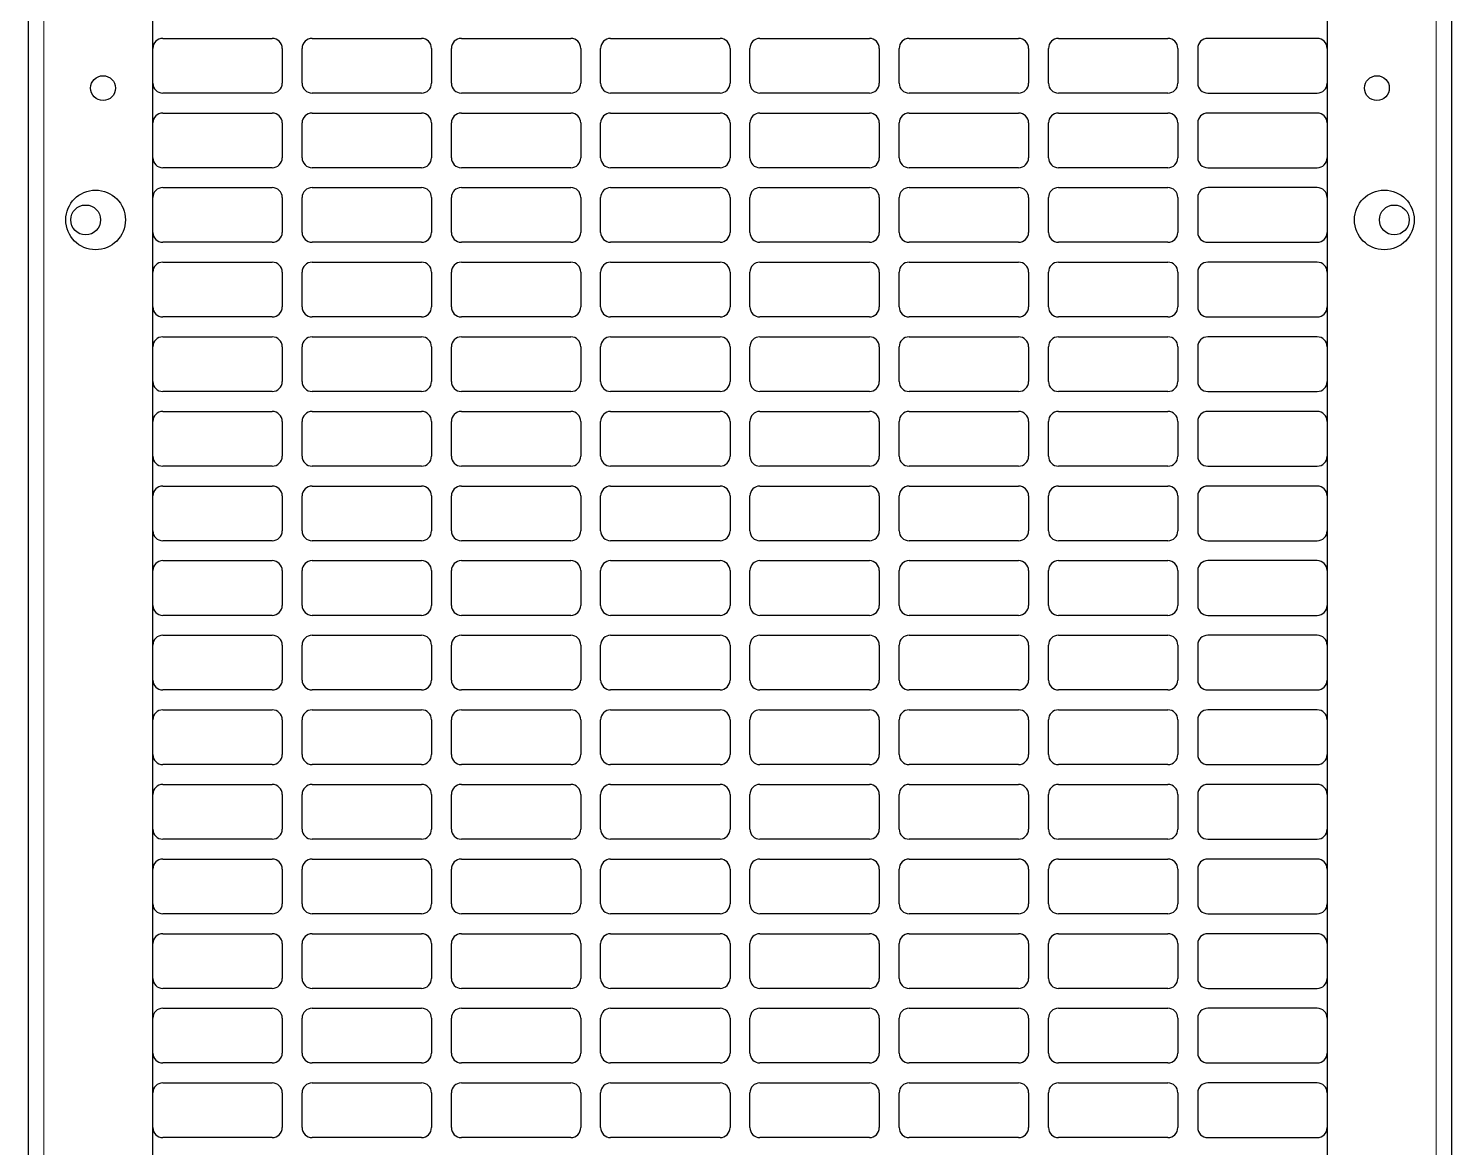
# Model space of a CAD drawing. Header units: millimetres. Extents: x -431 to 638, y -14 to 1990.
# Drawn here: x 287.8 to 573.8, y 1014.2 to 1239.2 of the extents above; entities that cross this region are included whole.
import ezdxf

# ---------------------------------------------------------------- set-up
doc = ezdxf.new("R2010")
doc.units = ezdxf.units.MM

msp = doc.modelspace()

# ---------------------------------------------------------------- linework, layer by layer
at = {"color": 7, "linetype": 'Continuous', "lineweight": 25}
for p, q in [((287.77, 159.16), (287.77, 1842.16)), ((573.77, 1842.16), (573.77, 159.16)), ((312.77, 159.16), (312.77, 1812.96)), ((548.77, 1812.96), (548.77, 159.16)), ((314.77, 1237.16), (336.77, 1237.16)), ((344.77, 1237.16), (366.77, 1237.16)), ((374.77, 1237.16), (396.77, 1237.16)), ((404.77, 1237.16), (426.77, 1237.16)), ((434.77, 1237.16), (456.77, 1237.16)), ((464.77, 1237.16), (486.77, 1237.16)), ((494.77, 1237.16), (516.77, 1237.16)), ((546.77, 1237.16), (524.77, 1237.16)), ((338.77, 1235.16), (338.77, 1228.16)), ((342.77, 1228.16), (342.77, 1235.16)), ((368.77, 1235.16), (368.77, 1228.16)), ((372.77, 1228.16), (372.77, 1235.16)), ((398.77, 1235.16), (398.77, 1228.16)), ((402.77, 1228.16), (402.77, 1235.16)), ((428.77, 1235.16), (428.77, 1228.16)), ((432.77, 1228.16), (432.77, 1235.16)), ((458.77, 1235.16), (458.77, 1228.16)), ((462.77, 1228.16), (462.77, 1235.16)), ((488.77, 1235.16), (488.77, 1228.16)), ((492.77, 1228.16), (492.77, 1235.16)), ((518.77, 1235.16), (518.77, 1228.16)), ((522.77, 1235.16), (522.77, 1228.16)), ((336.77, 1226.16), (314.77, 1226.16)), ((366.77, 1226.16), (344.77, 1226.16)), ((396.77, 1226.16), (374.77, 1226.16)), ((426.77, 1226.16), (404.77, 1226.16)), ((456.77, 1226.16), (434.77, 1226.16)), ((486.77, 1226.16), (464.77, 1226.16)), ((516.77, 1226.16), (494.77, 1226.16)), ((524.77, 1226.16), (546.77, 1226.16)), ((314.77, 1222.16), (336.77, 1222.16)), ((344.77, 1222.16), (366.77, 1222.16)), ((374.77, 1222.16), (396.77, 1222.16)), ((404.77, 1222.16), (426.77, 1222.16)), ((434.77, 1222.16), (456.77, 1222.16)), ((464.77, 1222.16), (486.77, 1222.16)), ((494.77, 1222.16), (516.77, 1222.16)), ((546.77, 1222.16), (524.77, 1222.16)), ((338.77, 1220.16), (338.77, 1213.16)), ((342.77, 1213.16), (342.77, 1220.16)), ((368.77, 1220.16), (368.77, 1213.16)), ((372.77, 1213.16), (372.77, 1220.16)), ((398.77, 1220.16), (398.77, 1213.16)), ((402.77, 1213.16), (402.77, 1220.16)), ((428.77, 1220.16), (428.77, 1213.16)), ((432.77, 1213.16), (432.77, 1220.16)), ((458.77, 1220.16), (458.77, 1213.16)), ((462.77, 1213.16), (462.77, 1220.16)), ((488.77, 1220.16), (488.77, 1213.16)), ((492.77, 1213.16), (492.77, 1220.16)), ((518.77, 1220.16), (518.77, 1213.16)), ((522.77, 1220.16), (522.77, 1213.16)), ((336.77, 1211.16), (314.77, 1211.16)), ((366.77, 1211.16), (344.77, 1211.16)), ((396.77, 1211.16), (374.77, 1211.16)), ((426.77, 1211.16), (404.77, 1211.16)), ((456.77, 1211.16), (434.77, 1211.16)), ((486.77, 1211.16), (464.77, 1211.16)), ((516.77, 1211.16), (494.77, 1211.16)), ((524.77, 1211.16), (546.77, 1211.16)), ((314.77, 1207.16), (336.77, 1207.16)), ((344.77, 1207.16), (366.77, 1207.16)), ((374.77, 1207.16), (396.77, 1207.16)), ((404.77, 1207.16), (426.77, 1207.16)), ((434.77, 1207.16), (456.77, 1207.16)), ((464.77, 1207.16), (486.77, 1207.16)), ((494.77, 1207.16), (516.77, 1207.16)), ((546.77, 1207.16), (524.77, 1207.16)), ((338.77, 1205.16), (338.77, 1198.16)), ((342.77, 1198.16), (342.77, 1205.16)), ((368.77, 1205.16), (368.77, 1198.16)), ((372.77, 1198.16), (372.77, 1205.16)), ((398.77, 1205.16), (398.77, 1198.16)), ((402.77, 1198.16), (402.77, 1205.16)), ((428.77, 1205.16), (428.77, 1198.16)), ((432.77, 1198.16), (432.77, 1205.16)), ((458.77, 1205.16), (458.77, 1198.16)), ((462.77, 1198.16), (462.77, 1205.16)), ((488.77, 1205.16), (488.77, 1198.16)), ((492.77, 1198.16), (492.77, 1205.16)), ((518.77, 1205.16), (518.77, 1198.16)), ((522.77, 1205.16), (522.77, 1198.16)), ((336.77, 1196.16), (314.77, 1196.16)), ((366.77, 1196.16), (344.77, 1196.16)), ((396.77, 1196.16), (374.77, 1196.16)), ((426.77, 1196.16), (404.77, 1196.16)), ((456.77, 1196.16), (434.77, 1196.16)), ((486.77, 1196.16), (464.77, 1196.16)), ((516.77, 1196.16), (494.77, 1196.16)), ((524.77, 1196.16), (546.77, 1196.16)), ((314.77, 1192.16), (336.77, 1192.16)), ((338.77, 1190.16), (338.77, 1183.16)), ((342.77, 1183.16), (342.77, 1190.16)), ((344.77, 1192.16), (366.77, 1192.16)), ((368.77, 1190.16), (368.77, 1183.16)), ((372.77, 1183.16), (372.77, 1190.16)), ((374.77, 1192.16), (396.77, 1192.16)), ((398.77, 1190.16), (398.77, 1183.16)), ((402.77, 1183.16), (402.77, 1190.16)), ((404.77, 1192.16), (426.77, 1192.16)), ((428.77, 1190.16), (428.77, 1183.16)), ((432.77, 1183.16), (432.77, 1190.16)), ((434.77, 1192.16), (456.77, 1192.16)), ((458.77, 1190.16), (458.77, 1183.16)), ((462.77, 1183.16), (462.77, 1190.16)), ((464.77, 1192.16), (486.77, 1192.16)), ((488.77, 1190.16), (488.77, 1183.16)), ((492.77, 1183.16), (492.77, 1190.16)), ((494.77, 1192.16), (516.77, 1192.16)), ((518.77, 1190.16), (518.77, 1183.16)), ((522.77, 1190.16), (522.77, 1183.16)), ((546.77, 1192.16), (524.77, 1192.16)), ((336.77, 1181.16), (314.77, 1181.16)), ((366.77, 1181.16), (344.77, 1181.16)), ((396.77, 1181.16), (374.77, 1181.16)), ((426.77, 1181.16), (404.77, 1181.16)), ((456.77, 1181.16), (434.77, 1181.16)), ((486.77, 1181.16), (464.77, 1181.16)), ((516.77, 1181.16), (494.77, 1181.16)), ((524.77, 1181.16), (546.77, 1181.16)), ((314.77, 1177.16), (336.77, 1177.16)), ((344.77, 1177.16), (366.77, 1177.16)), ((374.77, 1177.16), (396.77, 1177.16)), ((404.77, 1177.16), (426.77, 1177.16)), ((434.77, 1177.16), (456.77, 1177.16)), ((464.77, 1177.16), (486.77, 1177.16)), ((494.77, 1177.16), (516.77, 1177.16)), ((546.77, 1177.16), (524.77, 1177.16)), ((338.77, 1175.16), (338.77, 1168.16)), ((342.77, 1168.16), (342.77, 1175.16)), ((368.77, 1175.16), (368.77, 1168.16)), ((372.77, 1168.16), (372.77, 1175.16)), ((398.77, 1175.16), (398.77, 1168.16)), ((402.77, 1168.16), (402.77, 1175.16)), ((428.77, 1175.16), (428.77, 1168.16)), ((432.77, 1168.16), (432.77, 1175.16)), ((458.77, 1175.16), (458.77, 1168.16)), ((462.77, 1168.16), (462.77, 1175.16)), ((488.77, 1175.16), (488.77, 1168.16)), ((492.77, 1168.16), (492.77, 1175.16)), ((518.77, 1175.16), (518.77, 1168.16)), ((522.77, 1175.16), (522.77, 1168.16)), ((336.77, 1166.16), (314.77, 1166.16)), ((366.77, 1166.16), (344.77, 1166.16)), ((396.77, 1166.16), (374.77, 1166.16)), ((426.77, 1166.16), (404.77, 1166.16)), ((456.77, 1166.16), (434.77, 1166.16)), ((486.77, 1166.16), (464.77, 1166.16)), ((516.77, 1166.16), (494.77, 1166.16)), ((524.77, 1166.16), (546.77, 1166.16)), ((314.77, 1162.16), (336.77, 1162.16)), ((344.77, 1162.16), (366.77, 1162.16)), ((374.77, 1162.16), (396.77, 1162.16)), ((404.77, 1162.16), (426.77, 1162.16)), ((434.77, 1162.16), (456.77, 1162.16)), ((464.77, 1162.16), (486.77, 1162.16)), ((494.77, 1162.16), (516.77, 1162.16)), ((546.77, 1162.16), (524.77, 1162.16)), ((338.77, 1160.16), (338.77, 1153.16)), ((342.77, 1153.16), (342.77, 1160.16)), ((368.77, 1160.16), (368.77, 1153.16)), ((372.77, 1153.16), (372.77, 1160.16)), ((398.77, 1160.16), (398.77, 1153.16)), ((402.77, 1153.16), (402.77, 1160.16)), ((428.77, 1160.16), (428.77, 1153.16)), ((432.77, 1153.16), (432.77, 1160.16)), ((458.77, 1160.16), (458.77, 1153.16)), ((462.77, 1153.16), (462.77, 1160.16)), ((488.77, 1160.16), (488.77, 1153.16)), ((492.77, 1153.16), (492.77, 1160.16)), ((518.77, 1160.16), (518.77, 1153.16)), ((522.77, 1160.16), (522.77, 1153.16)), ((336.77, 1151.16), (314.77, 1151.16)), ((366.77, 1151.16), (344.77, 1151.16)), ((396.77, 1151.16), (374.77, 1151.16)), ((426.77, 1151.16), (404.77, 1151.16)), ((456.77, 1151.16), (434.77, 1151.16)), ((486.77, 1151.16), (464.77, 1151.16)), ((516.77, 1151.16), (494.77, 1151.16)), ((524.77, 1151.16), (546.77, 1151.16)), ((314.77, 1147.16), (336.77, 1147.16)), ((344.77, 1147.16), (366.77, 1147.16)), ((374.77, 1147.16), (396.77, 1147.16)), ((404.77, 1147.16), (426.77, 1147.16)), ((434.77, 1147.16), (456.77, 1147.16)), ((464.77, 1147.16), (486.77, 1147.16)), ((494.77, 1147.16), (516.77, 1147.16)), ((546.77, 1147.16), (524.77, 1147.16)), ((338.77, 1145.16), (338.77, 1138.16)), ((342.77, 1138.16), (342.77, 1145.16)), ((368.77, 1145.16), (368.77, 1138.16)), ((372.77, 1138.16), (372.77, 1145.16)), ((398.77, 1145.16), (398.77, 1138.16)), ((402.77, 1138.16), (402.77, 1145.16)), ((428.77, 1145.16), (428.77, 1138.16)), ((432.77, 1138.16), (432.77, 1145.16)), ((458.77, 1145.16), (458.77, 1138.16)), ((462.77, 1138.16), (462.77, 1145.16)), ((488.77, 1145.16), (488.77, 1138.16)), ((492.77, 1138.16), (492.77, 1145.16)), ((518.77, 1145.16), (518.77, 1138.16)), ((522.77, 1145.16), (522.77, 1138.16)), ((336.77, 1136.16), (314.77, 1136.16)), ((366.77, 1136.16), (344.77, 1136.16)), ((396.77, 1136.16), (374.77, 1136.16)), ((426.77, 1136.16), (404.77, 1136.16)), ((456.77, 1136.16), (434.77, 1136.16)), ((486.77, 1136.16), (464.77, 1136.16)), ((516.77, 1136.16), (494.77, 1136.16)), ((524.77, 1136.16), (546.77, 1136.16)), ((314.77, 1132.16), (336.77, 1132.16)), ((338.77, 1130.16), (338.77, 1123.16)), ((342.77, 1123.16), (342.77, 1130.16)), ((344.77, 1132.16), (366.77, 1132.16)), ((368.77, 1130.16), (368.77, 1123.16)), ((372.77, 1123.16), (372.77, 1130.16)), ((374.77, 1132.16), (396.77, 1132.16)), ((398.77, 1130.16), (398.77, 1123.16)), ((402.77, 1123.16), (402.77, 1130.16)), ((404.77, 1132.16), (426.77, 1132.16)), ((428.77, 1130.16), (428.77, 1123.16)), ((432.77, 1123.16), (432.77, 1130.16)), ((434.77, 1132.16), (456.77, 1132.16)), ((458.77, 1130.16), (458.77, 1123.16)), ((462.77, 1123.16), (462.77, 1130.16)), ((464.77, 1132.16), (486.77, 1132.16)), ((488.77, 1130.16), (488.77, 1123.16)), ((492.77, 1123.16), (492.77, 1130.16)), ((494.77, 1132.16), (516.77, 1132.16)), ((518.77, 1130.16), (518.77, 1123.16)), ((522.77, 1130.16), (522.77, 1123.16)), ((546.77, 1132.16), (524.77, 1132.16)), ((336.77, 1121.16), (314.77, 1121.16)), ((366.77, 1121.16), (344.77, 1121.16)), ((396.77, 1121.16), (374.77, 1121.16)), ((426.77, 1121.16), (404.77, 1121.16)), ((456.77, 1121.16), (434.77, 1121.16)), ((486.77, 1121.16), (464.77, 1121.16)), ((516.77, 1121.16), (494.77, 1121.16)), ((524.77, 1121.16), (546.77, 1121.16)), ((314.77, 1117.16), (336.77, 1117.16)), ((344.77, 1117.16), (366.77, 1117.16)), ((374.77, 1117.16), (396.77, 1117.16)), ((404.77, 1117.16), (426.77, 1117.16)), ((434.77, 1117.16), (456.77, 1117.16)), ((464.77, 1117.16), (486.77, 1117.16)), ((494.77, 1117.16), (516.77, 1117.16)), ((546.77, 1117.16), (524.77, 1117.16)), ((338.77, 1115.16), (338.77, 1108.16)), ((342.77, 1108.16), (342.77, 1115.16)), ((368.77, 1115.16), (368.77, 1108.16)), ((372.77, 1108.16), (372.77, 1115.16)), ((398.77, 1115.16), (398.77, 1108.16)), ((402.77, 1108.16), (402.77, 1115.16)), ((428.77, 1115.16), (428.77, 1108.16)), ((432.77, 1108.16), (432.77, 1115.16)), ((458.77, 1115.16), (458.77, 1108.16)), ((462.77, 1108.16), (462.77, 1115.16)), ((488.77, 1115.16), (488.77, 1108.16)), ((492.77, 1108.16), (492.77, 1115.16)), ((518.77, 1115.16), (518.77, 1108.16)), ((522.77, 1115.16), (522.77, 1108.16)), ((336.77, 1106.16), (314.77, 1106.16)), ((366.77, 1106.16), (344.77, 1106.16)), ((396.77, 1106.16), (374.77, 1106.16)), ((426.77, 1106.16), (404.77, 1106.16)), ((456.77, 1106.16), (434.77, 1106.16)), ((486.77, 1106.16), (464.77, 1106.16)), ((516.77, 1106.16), (494.77, 1106.16)), ((524.77, 1106.16), (546.77, 1106.16)), ((314.77, 1102.16), (336.77, 1102.16)), ((344.77, 1102.16), (366.77, 1102.16)), ((374.77, 1102.16), (396.77, 1102.16)), ((404.77, 1102.16), (426.77, 1102.16)), ((434.77, 1102.16), (456.77, 1102.16)), ((464.77, 1102.16), (486.77, 1102.16)), ((494.77, 1102.16), (516.77, 1102.16)), ((546.77, 1102.16), (524.77, 1102.16)), ((338.77, 1100.16), (338.77, 1093.16)), ((342.77, 1093.16), (342.77, 1100.16)), ((368.77, 1100.16), (368.77, 1093.16)), ((372.77, 1093.16), (372.77, 1100.16)), ((398.77, 1100.16), (398.77, 1093.16)), ((402.77, 1093.16), (402.77, 1100.16)), ((428.77, 1100.16), (428.77, 1093.16)), ((432.77, 1093.16), (432.77, 1100.16)), ((458.77, 1100.16), (458.77, 1093.16)), ((462.77, 1093.16), (462.77, 1100.16)), ((488.77, 1100.16), (488.77, 1093.16)), ((492.77, 1093.16), (492.77, 1100.16)), ((518.77, 1100.16), (518.77, 1093.16)), ((522.77, 1100.16), (522.77, 1093.16)), ((336.77, 1091.16), (314.77, 1091.16)), ((366.77, 1091.16), (344.77, 1091.16)), ((396.77, 1091.16), (374.77, 1091.16)), ((426.77, 1091.16), (404.77, 1091.16)), ((456.77, 1091.16), (434.77, 1091.16)), ((486.77, 1091.16), (464.77, 1091.16)), ((516.77, 1091.16), (494.77, 1091.16)), ((524.77, 1091.16), (546.77, 1091.16)), ((314.77, 1087.16), (336.77, 1087.16)), ((344.77, 1087.16), (366.77, 1087.16)), ((374.77, 1087.16), (396.77, 1087.16)), ((404.77, 1087.16), (426.77, 1087.16)), ((434.77, 1087.16), (456.77, 1087.16)), ((464.77, 1087.16), (486.77, 1087.16)), ((494.77, 1087.16), (516.77, 1087.16)), ((546.77, 1087.16), (524.77, 1087.16)), ((338.77, 1085.16), (338.77, 1078.16)), ((342.77, 1078.16), (342.77, 1085.16)), ((368.77, 1085.16), (368.77, 1078.16)), ((372.77, 1078.16), (372.77, 1085.16)), ((398.77, 1085.16), (398.77, 1078.16)), ((402.77, 1078.16), (402.77, 1085.16)), ((428.77, 1085.16), (428.77, 1078.16)), ((432.77, 1078.16), (432.77, 1085.16)), ((458.77, 1085.16), (458.77, 1078.16)), ((462.77, 1078.16), (462.77, 1085.16)), ((488.77, 1085.16), (488.77, 1078.16)), ((492.77, 1078.16), (492.77, 1085.16)), ((518.77, 1085.16), (518.77, 1078.16)), ((522.77, 1085.16), (522.77, 1078.16)), ((336.77, 1076.16), (314.77, 1076.16)), ((366.77, 1076.16), (344.77, 1076.16)), ((396.77, 1076.16), (374.77, 1076.16)), ((426.77, 1076.16), (404.77, 1076.16)), ((456.77, 1076.16), (434.77, 1076.16)), ((486.77, 1076.16), (464.77, 1076.16)), ((516.77, 1076.16), (494.77, 1076.16)), ((524.77, 1076.16), (546.77, 1076.16)), ((314.77, 1072.16), (336.77, 1072.16)), ((338.77, 1070.16), (338.77, 1063.16)), ((342.77, 1063.16), (342.77, 1070.16)), ((344.77, 1072.16), (366.77, 1072.16)), ((368.77, 1070.16), (368.77, 1063.16)), ((372.77, 1063.16), (372.77, 1070.16)), ((374.77, 1072.16), (396.77, 1072.16)), ((398.77, 1070.16), (398.77, 1063.16)), ((402.77, 1063.16), (402.77, 1070.16)), ((404.77, 1072.16), (426.77, 1072.16)), ((428.77, 1070.16), (428.77, 1063.16)), ((432.77, 1063.16), (432.77, 1070.16)), ((434.77, 1072.16), (456.77, 1072.16)), ((458.77, 1070.16), (458.77, 1063.16)), ((462.77, 1063.16), (462.77, 1070.16)), ((464.77, 1072.16), (486.77, 1072.16)), ((488.77, 1070.16), (488.77, 1063.16)), ((492.77, 1063.16), (492.77, 1070.16)), ((494.77, 1072.16), (516.77, 1072.16)), ((518.77, 1070.16), (518.77, 1063.16)), ((522.77, 1070.16), (522.77, 1063.16)), ((546.77, 1072.16), (524.77, 1072.16)), ((336.77, 1061.16), (314.77, 1061.16)), ((366.77, 1061.16), (344.77, 1061.16)), ((396.77, 1061.16), (374.77, 1061.16)), ((426.77, 1061.16), (404.77, 1061.16)), ((456.77, 1061.16), (434.77, 1061.16)), ((486.77, 1061.16), (464.77, 1061.16)), ((516.77, 1061.16), (494.77, 1061.16)), ((524.77, 1061.16), (546.77, 1061.16)), ((314.77, 1057.16), (336.77, 1057.16)), ((344.77, 1057.16), (366.77, 1057.16)), ((374.77, 1057.16), (396.77, 1057.16)), ((404.77, 1057.16), (426.77, 1057.16)), ((434.77, 1057.16), (456.77, 1057.16)), ((464.77, 1057.16), (486.77, 1057.16)), ((494.77, 1057.16), (516.77, 1057.16)), ((546.77, 1057.16), (524.77, 1057.16)), ((338.77, 1055.16), (338.77, 1048.16)), ((342.77, 1048.16), (342.77, 1055.16)), ((368.77, 1055.16), (368.77, 1048.16)), ((372.77, 1048.16), (372.77, 1055.16)), ((398.77, 1055.16), (398.77, 1048.16)), ((402.77, 1048.16), (402.77, 1055.16)), ((428.77, 1055.16), (428.77, 1048.16)), ((432.77, 1048.16), (432.77, 1055.16)), ((458.77, 1055.16), (458.77, 1048.16)), ((462.77, 1048.16), (462.77, 1055.16)), ((488.77, 1055.16), (488.77, 1048.16)), ((492.77, 1048.16), (492.77, 1055.16)), ((518.77, 1055.16), (518.77, 1048.16)), ((522.77, 1055.16), (522.77, 1048.16)), ((336.77, 1046.16), (314.77, 1046.16)), ((366.77, 1046.16), (344.77, 1046.16)), ((396.77, 1046.16), (374.77, 1046.16)), ((426.77, 1046.16), (404.77, 1046.16)), ((456.77, 1046.16), (434.77, 1046.16)), ((486.77, 1046.16), (464.77, 1046.16)), ((516.77, 1046.16), (494.77, 1046.16)), ((524.77, 1046.16), (546.77, 1046.16)), ((314.77, 1042.16), (336.77, 1042.16)), ((344.77, 1042.16), (366.77, 1042.16)), ((374.77, 1042.16), (396.77, 1042.16)), ((404.77, 1042.16), (426.77, 1042.16)), ((434.77, 1042.16), (456.77, 1042.16)), ((464.77, 1042.16), (486.77, 1042.16)), ((494.77, 1042.16), (516.77, 1042.16)), ((546.77, 1042.16), (524.77, 1042.16)), ((338.77, 1040.16), (338.77, 1033.16)), ((342.77, 1033.16), (342.77, 1040.16)), ((368.77, 1040.16), (368.77, 1033.16)), ((372.77, 1033.16), (372.77, 1040.16)), ((398.77, 1040.16), (398.77, 1033.16)), ((402.77, 1033.16), (402.77, 1040.16)), ((428.77, 1040.16), (428.77, 1033.16)), ((432.77, 1033.16), (432.77, 1040.16)), ((458.77, 1040.16), (458.77, 1033.16)), ((462.77, 1033.16), (462.77, 1040.16)), ((488.77, 1040.16), (488.77, 1033.16)), ((492.77, 1033.16), (492.77, 1040.16)), ((518.77, 1040.16), (518.77, 1033.16)), ((522.77, 1040.16), (522.77, 1033.16)), ((336.77, 1031.16), (314.77, 1031.16)), ((366.77, 1031.16), (344.77, 1031.16)), ((396.77, 1031.16), (374.77, 1031.16)), ((426.77, 1031.16), (404.77, 1031.16)), ((456.77, 1031.16), (434.77, 1031.16)), ((486.77, 1031.16), (464.77, 1031.16)), ((516.77, 1031.16), (494.77, 1031.16)), ((524.77, 1031.16), (546.77, 1031.16)), ((314.77, 1027.16), (336.77, 1027.16)), ((344.77, 1027.16), (366.77, 1027.16)), ((374.77, 1027.16), (396.77, 1027.16)), ((404.77, 1027.16), (426.77, 1027.16)), ((434.77, 1027.16), (456.77, 1027.16)), ((464.77, 1027.16), (486.77, 1027.16)), ((494.77, 1027.16), (516.77, 1027.16)), ((546.77, 1027.16), (524.77, 1027.16)), ((338.77, 1025.16), (338.77, 1018.16)), ((342.77, 1018.16), (342.77, 1025.16)), ((368.77, 1025.16), (368.77, 1018.16)), ((372.77, 1018.16), (372.77, 1025.16)), ((398.77, 1025.16), (398.77, 1018.16)), ((402.77, 1018.16), (402.77, 1025.16)), ((428.77, 1025.16), (428.77, 1018.16)), ((432.77, 1018.16), (432.77, 1025.16)), ((458.77, 1025.16), (458.77, 1018.16)), ((462.77, 1018.16), (462.77, 1025.16)), ((488.77, 1025.16), (488.77, 1018.16)), ((492.77, 1018.16), (492.77, 1025.16)), ((518.77, 1025.16), (518.77, 1018.16)), ((522.77, 1025.16), (522.77, 1018.16)), ((336.77, 1016.16), (314.77, 1016.16)), ((366.77, 1016.16), (344.77, 1016.16)), ((396.77, 1016.16), (374.77, 1016.16)), ((426.77, 1016.16), (404.77, 1016.16)), ((456.77, 1016.16), (434.77, 1016.16)), ((486.77, 1016.16), (464.77, 1016.16)), ((516.77, 1016.16), (494.77, 1016.16)), ((524.77, 1016.16), (546.77, 1016.16))]:
    msp.add_line(p, q, dxfattribs=at)
at = {"color": 8, "linetype": 'Continuous', "lineweight": 18}
for p, q in [((290.87, 159.16), (290.87, 1812.96)), ((570.67, 1812.96), (570.67, 159.16))]:
    msp.add_line(p, q, dxfattribs=at)
at = {"color": 7, "linetype": 'Continuous', "lineweight": 25}
for centre, radius in [((302.77, 1227.16), 2.5), ((558.77, 1227.16), 2.5), ((301.27, 1200.66), 6), ((560.27, 1200.66), 6), ((299.27, 1200.66), 3), ((562.27, 1200.66), 3)]:
    msp.add_circle(centre, radius, dxfattribs=at)
for centre, start, end in [((314.77, 1235.16), 90, 180), ((336.77, 1235.16), 0, 90), ((344.77, 1235.16), 90, 180), ((366.77, 1235.16), 0, 90), ((374.77, 1235.16), 90, 180), ((396.77, 1235.16), 0, 90), ((404.77, 1235.16), 90, 180), ((426.77, 1235.16), 0, 90), ((434.77, 1235.16), 90, 180), ((456.77, 1235.16), 0, 90), ((464.77, 1235.16), 90, 180), ((486.77, 1235.16), 0, 90), ((494.77, 1235.16), 90, 180), ((516.77, 1235.16), 0, 90), ((524.77, 1235.16), 90, 180), ((546.77, 1235.16), 0, 90), ((314.77, 1228.16), 180, 270), ((336.77, 1228.16), 270, 0), ((344.77, 1228.16), 180, 270), ((366.77, 1228.16), 270, 0), ((374.77, 1228.16), 180, 270), ((396.77, 1228.16), 270, 0), ((404.77, 1228.16), 180, 270), ((426.77, 1228.16), 270, 360), ((434.77, 1228.16), 180, 270), ((456.77, 1228.16), 270, 360), ((464.77, 1228.16), 180, 270), ((486.77, 1228.16), 270, 0), ((494.77, 1228.16), 180, 270), ((516.77, 1228.16), 270, 360), ((524.77, 1228.16), 180, 270), ((546.77, 1228.16), 270, 0), ((314.77, 1220.16), 90, 180), ((336.77, 1220.16), 0, 90), ((344.77, 1220.16), 90, 180), ((366.77, 1220.16), 0, 90), ((374.77, 1220.16), 90, 180), ((396.77, 1220.16), 0, 90), ((404.77, 1220.16), 90, 180), ((426.77, 1220.16), 0, 90), ((434.77, 1220.16), 90, 180), ((456.77, 1220.16), 0, 90), ((464.77, 1220.16), 90, 180), ((486.77, 1220.16), 0, 90), ((494.77, 1220.16), 90, 180), ((516.77, 1220.16), 0, 90), ((524.77, 1220.16), 90, 180), ((546.77, 1220.16), 0, 90), ((314.77, 1213.16), 180, 270), ((336.77, 1213.16), 270, 0), ((344.77, 1213.16), 180, 270), ((366.77, 1213.16), 270, 0), ((374.77, 1213.16), 180, 270), ((396.77, 1213.16), 270, 360), ((404.77, 1213.16), 180, 270), ((426.77, 1213.16), 270, 360), ((434.77, 1213.16), 180, 270), ((456.77, 1213.16), 270, 0), ((464.77, 1213.16), 180, 270), ((486.77, 1213.16), 270, 0), ((494.77, 1213.16), 180, 270), ((516.77, 1213.16), 270, 0), ((524.77, 1213.16), 180, 270), ((546.77, 1213.16), 270, 0), ((314.77, 1205.16), 90, 180), ((336.77, 1205.16), 0, 90), ((344.77, 1205.16), 90, 180), ((366.77, 1205.16), 0, 90), ((374.77, 1205.16), 90, 180), ((396.77, 1205.16), 0, 90), ((404.77, 1205.16), 90, 180), ((426.77, 1205.16), 0, 90), ((434.77, 1205.16), 90, 180), ((456.77, 1205.16), 0, 90), ((464.77, 1205.16), 90, 180), ((486.77, 1205.16), 0, 90), ((494.77, 1205.16), 90, 180), ((516.77, 1205.16), 0, 90), ((524.77, 1205.16), 90, 180), ((546.77, 1205.16), 0, 90), ((314.77, 1198.16), 180, 270), ((336.77, 1198.16), 270, 0), ((344.77, 1198.16), 180, 270), ((366.77, 1198.16), 270, 0), ((374.77, 1198.16), 180, 270), ((396.77, 1198.16), 270, 0), ((404.77, 1198.16), 180, 270), ((426.77, 1198.16), 270, 0), ((434.77, 1198.16), 180, 270), ((456.77, 1198.16), 270, 0), ((464.77, 1198.16), 180, 270), ((486.77, 1198.16), 270, 0), ((494.77, 1198.16), 180, 270), ((516.77, 1198.16), 270, 0), ((524.77, 1198.16), 180, 270), ((546.77, 1198.16), 270, 0), ((314.77, 1190.16), 90, 180), ((336.77, 1190.16), 0, 90), ((344.77, 1190.16), 90, 180), ((366.77, 1190.16), 0, 90), ((374.77, 1190.16), 90, 180), ((396.77, 1190.16), 0, 90), ((404.77, 1190.16), 90, 180), ((426.77, 1190.16), 0, 90), ((434.77, 1190.16), 90, 180), ((456.77, 1190.16), 0, 90), ((464.77, 1190.16), 90, 180), ((486.77, 1190.16), 0, 90), ((494.77, 1190.16), 90, 180), ((516.77, 1190.16), 0, 90), ((524.77, 1190.16), 90, 180), ((546.77, 1190.16), 0, 90), ((314.77, 1183.16), 180, 270), ((336.77, 1183.16), 270, 0), ((344.77, 1183.16), 180, 270), ((366.77, 1183.16), 270, 0), ((374.77, 1183.16), 180, 270), ((396.77, 1183.16), 270, 0), ((404.77, 1183.16), 180, 270), ((426.77, 1183.16), 270, 360), ((434.77, 1183.16), 180, 270), ((456.77, 1183.16), 270, 360), ((464.77, 1183.16), 180, 270), ((486.77, 1183.16), 270, 0), ((494.77, 1183.16), 180, 270), ((516.77, 1183.16), 270, 360), ((524.77, 1183.16), 180, 270), ((546.77, 1183.16), 270, 0), ((314.77, 1175.16), 90, 180), ((336.77, 1175.16), 0, 90), ((344.77, 1175.16), 90, 180), ((366.77, 1175.16), 0, 90), ((374.77, 1175.16), 90, 180), ((396.77, 1175.16), 0, 90), ((404.77, 1175.16), 90, 180), ((426.77, 1175.16), 0, 90), ((434.77, 1175.16), 90, 180), ((456.77, 1175.16), 0, 90), ((464.77, 1175.16), 90, 180), ((486.77, 1175.16), 0, 90), ((494.77, 1175.16), 90, 180), ((516.77, 1175.16), 0, 90), ((524.77, 1175.16), 90, 180), ((546.77, 1175.16), 0, 90), ((314.77, 1168.16), 180, 270), ((336.77, 1168.16), 270, 0), ((344.77, 1168.16), 180, 270), ((366.77, 1168.16), 270, 0), ((374.77, 1168.16), 180, 270), ((396.77, 1168.16), 270, 0), ((404.77, 1168.16), 180, 270), ((426.77, 1168.16), 270, 0), ((434.77, 1168.16), 180, 270), ((456.77, 1168.16), 270, 0), ((464.77, 1168.16), 180, 270), ((486.77, 1168.16), 270, 0), ((494.77, 1168.16), 180, 270), ((516.77, 1168.16), 270, 0), ((524.77, 1168.16), 180, 270), ((546.77, 1168.16), 270, 0), ((314.77, 1160.16), 90, 180), ((336.77, 1160.16), 0, 90), ((344.77, 1160.16), 90, 180), ((366.77, 1160.16), 0, 90), ((374.77, 1160.16), 90, 180), ((396.77, 1160.16), 0, 90), ((404.77, 1160.16), 90, 180), ((426.77, 1160.16), 0, 90), ((434.77, 1160.16), 90, 180), ((456.77, 1160.16), 0, 90), ((464.77, 1160.16), 90, 180), ((486.77, 1160.16), 0, 90), ((494.77, 1160.16), 90, 180), ((516.77, 1160.16), 0, 90), ((524.77, 1160.16), 90, 180), ((546.77, 1160.16), 0, 90), ((314.77, 1153.16), 180, 270), ((336.77, 1153.16), 270, 0), ((344.77, 1153.16), 180, 270), ((366.77, 1153.16), 270, 0), ((374.77, 1153.16), 180, 270), ((396.77, 1153.16), 270, 0), ((404.77, 1153.16), 180, 270), ((426.77, 1153.16), 270, 0), ((434.77, 1153.16), 180, 270), ((456.77, 1153.16), 270, 0), ((464.77, 1153.16), 180, 270), ((486.77, 1153.16), 270, 0), ((494.77, 1153.16), 180, 270), ((516.77, 1153.16), 270, 0), ((524.77, 1153.16), 180, 270), ((546.77, 1153.16), 270, 0), ((314.77, 1145.16), 90, 180), ((336.77, 1145.16), 0, 90), ((344.77, 1145.16), 90, 180), ((366.77, 1145.16), 0, 90), ((374.77, 1145.16), 90, 180), ((396.77, 1145.16), 0, 90), ((404.77, 1145.16), 90, 180), ((426.77, 1145.16), 0, 90), ((434.77, 1145.16), 90, 180), ((456.77, 1145.16), 0, 90), ((464.77, 1145.16), 90, 180), ((486.77, 1145.16), 0, 90), ((494.77, 1145.16), 90, 180), ((516.77, 1145.16), 0, 90), ((524.77, 1145.16), 90, 180), ((546.77, 1145.16), 0, 90), ((314.77, 1138.16), 180, 270), ((336.77, 1138.16), 270, 0), ((344.77, 1138.16), 180, 270), ((366.77, 1138.16), 270, 0), ((374.77, 1138.16), 180, 270), ((396.77, 1138.16), 270, 0), ((404.77, 1138.16), 180, 270), ((426.77, 1138.16), 270, 0), ((434.77, 1138.16), 180, 270), ((456.77, 1138.16), 270, 0), ((464.77, 1138.16), 180, 270), ((486.77, 1138.16), 270, 0), ((494.77, 1138.16), 180, 270), ((516.77, 1138.16), 270, 0), ((524.77, 1138.16), 180, 270), ((546.77, 1138.16), 270, 0), ((314.77, 1130.16), 90, 180), ((336.77, 1130.16), 0, 90), ((344.77, 1130.16), 90, 180), ((366.77, 1130.16), 0, 90), ((374.77, 1130.16), 90, 180), ((396.77, 1130.16), 0, 90), ((404.77, 1130.16), 90, 180), ((426.77, 1130.16), 0, 90), ((434.77, 1130.16), 90, 180), ((456.77, 1130.16), 0, 90), ((464.77, 1130.16), 90, 180), ((486.77, 1130.16), 0, 90), ((494.77, 1130.16), 90, 180), ((516.77, 1130.16), 0, 90), ((524.77, 1130.16), 90, 180), ((546.77, 1130.16), 0, 90), ((314.77, 1123.16), 180, 270), ((336.77, 1123.16), 270, 0), ((344.77, 1123.16), 180, 270), ((366.77, 1123.16), 270, 0), ((374.77, 1123.16), 180, 270), ((396.77, 1123.16), 270, 0), ((404.77, 1123.16), 180, 270), ((426.77, 1123.16), 270, 0), ((434.77, 1123.16), 180, 270), ((456.77, 1123.16), 270, 0), ((464.77, 1123.16), 180, 270), ((486.77, 1123.16), 270, 0), ((494.77, 1123.16), 180, 270), ((516.77, 1123.16), 270, 0), ((524.77, 1123.16), 180, 270), ((546.77, 1123.16), 270, 0), ((314.77, 1115.16), 90, 180), ((336.77, 1115.16), 0, 90), ((344.77, 1115.16), 90, 180), ((366.77, 1115.16), 0, 90), ((374.77, 1115.16), 90, 180), ((396.77, 1115.16), 0, 90), ((404.77, 1115.16), 90, 180), ((426.77, 1115.16), 0, 90), ((434.77, 1115.16), 90, 180), ((456.77, 1115.16), 0, 90), ((464.77, 1115.16), 90, 180), ((486.77, 1115.16), 0, 90), ((494.77, 1115.16), 90, 180), ((516.77, 1115.16), 0, 90), ((524.77, 1115.16), 90, 180), ((546.77, 1115.16), 0, 90), ((314.77, 1108.16), 180, 270), ((336.77, 1108.16), 270, 0), ((344.77, 1108.16), 180, 270), ((366.77, 1108.16), 270, 0), ((374.77, 1108.16), 180, 270), ((396.77, 1108.16), 270, 0), ((404.77, 1108.16), 180, 270), ((426.77, 1108.16), 270, 0), ((434.77, 1108.16), 180, 270), ((456.77, 1108.16), 270, 0), ((464.77, 1108.16), 180, 270), ((486.77, 1108.16), 270, 0), ((494.77, 1108.16), 180, 270), ((516.77, 1108.16), 270, 0), ((524.77, 1108.16), 180, 270), ((546.77, 1108.16), 270, 0), ((314.77, 1100.16), 90, 180), ((336.77, 1100.16), 0, 90), ((344.77, 1100.16), 90, 180), ((366.77, 1100.16), 0, 90), ((374.77, 1100.16), 90, 180), ((396.77, 1100.16), 0, 90), ((404.77, 1100.16), 90, 180), ((426.77, 1100.16), 0, 90), ((434.77, 1100.16), 90, 180), ((456.77, 1100.16), 0, 90), ((464.77, 1100.16), 90, 180), ((486.77, 1100.16), 0, 90), ((494.77, 1100.16), 90, 180), ((516.77, 1100.16), 0, 90), ((524.77, 1100.16), 90, 180), ((546.77, 1100.16), 0, 90), ((314.77, 1093.16), 180, 270), ((336.77, 1093.16), 270, 0), ((344.77, 1093.16), 180, 270), ((366.77, 1093.16), 270, 0), ((374.77, 1093.16), 180, 270), ((396.77, 1093.16), 270, 0), ((404.77, 1093.16), 180, 270), ((426.77, 1093.16), 270, 0), ((434.77, 1093.16), 180, 270), ((456.77, 1093.16), 270, 0), ((464.77, 1093.16), 180, 270), ((486.77, 1093.16), 270, 0), ((494.77, 1093.16), 180, 270), ((516.77, 1093.16), 270, 0), ((524.77, 1093.16), 180, 270), ((546.77, 1093.16), 270, 0), ((314.77, 1085.16), 90, 180), ((336.77, 1085.16), 0, 90), ((344.77, 1085.16), 90, 180), ((366.77, 1085.16), 0, 90), ((374.77, 1085.16), 90, 180), ((396.77, 1085.16), 0, 90), ((404.77, 1085.16), 90, 180), ((426.77, 1085.16), 0, 90), ((434.77, 1085.16), 90, 180), ((456.77, 1085.16), 0, 90), ((464.77, 1085.16), 90, 180), ((486.77, 1085.16), 0, 90), ((494.77, 1085.16), 90, 180), ((516.77, 1085.16), 0, 90), ((524.77, 1085.16), 90, 180), ((546.77, 1085.16), 0, 90), ((314.77, 1078.16), 180, 270), ((336.77, 1078.16), 270, 0), ((344.77, 1078.16), 180, 270), ((366.77, 1078.16), 270, 0), ((374.77, 1078.16), 180, 270), ((396.77, 1078.16), 270, 0), ((404.77, 1078.16), 180, 270), ((426.77, 1078.16), 270, 0), ((434.77, 1078.16), 180, 270), ((456.77, 1078.16), 270, 0), ((464.77, 1078.16), 180, 270), ((486.77, 1078.16), 270, 0), ((494.77, 1078.16), 180, 270), ((516.77, 1078.16), 270, 0), ((524.77, 1078.16), 180, 270), ((546.77, 1078.16), 270, 0), ((314.77, 1070.16), 90, 180), ((336.77, 1070.16), 0, 90), ((344.77, 1070.16), 90, 180), ((366.77, 1070.16), 0, 90), ((374.77, 1070.16), 90, 180), ((396.77, 1070.16), 0, 90), ((404.77, 1070.16), 90, 180), ((426.77, 1070.16), 0, 90), ((434.77, 1070.16), 90, 180), ((456.77, 1070.16), 0, 90), ((464.77, 1070.16), 90, 180), ((486.77, 1070.16), 0, 90), ((494.77, 1070.16), 90, 180), ((516.77, 1070.16), 0, 90), ((524.77, 1070.16), 90, 180), ((546.77, 1070.16), 0, 90), ((314.77, 1063.16), 180, 270), ((336.77, 1063.16), 270, 0), ((344.77, 1063.16), 180, 270), ((366.77, 1063.16), 270, 0), ((374.77, 1063.16), 180, 270), ((396.77, 1063.16), 270, 0), ((404.77, 1063.16), 180, 270), ((426.77, 1063.16), 270, 0), ((434.77, 1063.16), 180, 270), ((456.77, 1063.16), 270, 0), ((464.77, 1063.16), 180, 270), ((486.77, 1063.16), 270, 0), ((494.77, 1063.16), 180, 270), ((516.77, 1063.16), 270, 0), ((524.77, 1063.16), 180, 270), ((546.77, 1063.16), 270, 0), ((314.77, 1055.16), 90, 180), ((336.77, 1055.16), 0, 90), ((344.77, 1055.16), 90, 180), ((366.77, 1055.16), 0, 90), ((374.77, 1055.16), 90, 180), ((396.77, 1055.16), 0, 90), ((404.77, 1055.16), 90, 180), ((426.77, 1055.16), 0, 90), ((434.77, 1055.16), 90, 180), ((456.77, 1055.16), 0, 90), ((464.77, 1055.16), 90, 180), ((486.77, 1055.16), 0, 90), ((494.77, 1055.16), 90, 180), ((516.77, 1055.16), 0, 90), ((524.77, 1055.16), 90, 180), ((546.77, 1055.16), 0, 90), ((314.77, 1048.16), 180, 270), ((336.77, 1048.16), 270, 0), ((344.77, 1048.16), 180, 270), ((366.77, 1048.16), 270, 0), ((374.77, 1048.16), 180, 270), ((396.77, 1048.16), 270, 0), ((404.77, 1048.16), 180, 270), ((426.77, 1048.16), 270, 0), ((434.77, 1048.16), 180, 270), ((456.77, 1048.16), 270, 0), ((464.77, 1048.16), 180, 270), ((486.77, 1048.16), 270, 0), ((494.77, 1048.16), 180, 270), ((516.77, 1048.16), 270, 0), ((524.77, 1048.16), 180, 270), ((546.77, 1048.16), 270, 0), ((314.77, 1040.16), 90, 180), ((336.77, 1040.16), 0, 90), ((344.77, 1040.16), 90, 180), ((366.77, 1040.16), 0, 90), ((374.77, 1040.16), 90, 180), ((396.77, 1040.16), 0, 90), ((404.77, 1040.16), 90, 180), ((426.77, 1040.16), 0, 90), ((434.77, 1040.16), 90, 180), ((456.77, 1040.16), 0, 90), ((464.77, 1040.16), 90, 180), ((486.77, 1040.16), 0, 90), ((494.77, 1040.16), 90, 180), ((516.77, 1040.16), 0, 90), ((524.77, 1040.16), 90, 180), ((546.77, 1040.16), 0, 90), ((314.77, 1033.16), 180, 270), ((336.77, 1033.16), 270, 0), ((344.77, 1033.16), 180, 270), ((366.77, 1033.16), 270, 0), ((374.77, 1033.16), 180, 270), ((396.77, 1033.16), 270, 0), ((404.77, 1033.16), 180, 270), ((426.77, 1033.16), 270, 0), ((434.77, 1033.16), 180, 270), ((456.77, 1033.16), 270, 0), ((464.77, 1033.16), 180, 270), ((486.77, 1033.16), 270, 0), ((494.77, 1033.16), 180, 270), ((516.77, 1033.16), 270, 0), ((524.77, 1033.16), 180, 270), ((546.77, 1033.16), 270, 0), ((314.77, 1025.16), 90, 180), ((336.77, 1025.16), 0, 90), ((344.77, 1025.16), 90, 180), ((366.77, 1025.16), 0, 90), ((374.77, 1025.16), 90, 180), ((396.77, 1025.16), 0, 90), ((404.77, 1025.16), 90, 180), ((426.77, 1025.16), 0, 90), ((434.77, 1025.16), 90, 180), ((456.77, 1025.16), 0, 90), ((464.77, 1025.16), 90, 180), ((486.77, 1025.16), 0, 90), ((494.77, 1025.16), 90, 180), ((516.77, 1025.16), 0, 90), ((524.77, 1025.16), 90, 180), ((546.77, 1025.16), 0, 90), ((314.77, 1018.16), 180, 270), ((336.77, 1018.16), 270, 0), ((344.77, 1018.16), 180, 270), ((366.77, 1018.16), 270, 0), ((374.77, 1018.16), 180, 270), ((396.77, 1018.16), 270, 0), ((404.77, 1018.16), 180, 270), ((426.77, 1018.16), 270, 0), ((434.77, 1018.16), 180, 270), ((456.77, 1018.16), 270, 0), ((464.77, 1018.16), 180, 270), ((486.77, 1018.16), 270, 0), ((494.77, 1018.16), 180, 270), ((516.77, 1018.16), 270, 0), ((524.77, 1018.16), 180, 270), ((546.77, 1018.16), 270, 0)]:
    msp.add_arc(centre, 2, start, end, dxfattribs=at)

doc.saveas('drawing.dxf')
